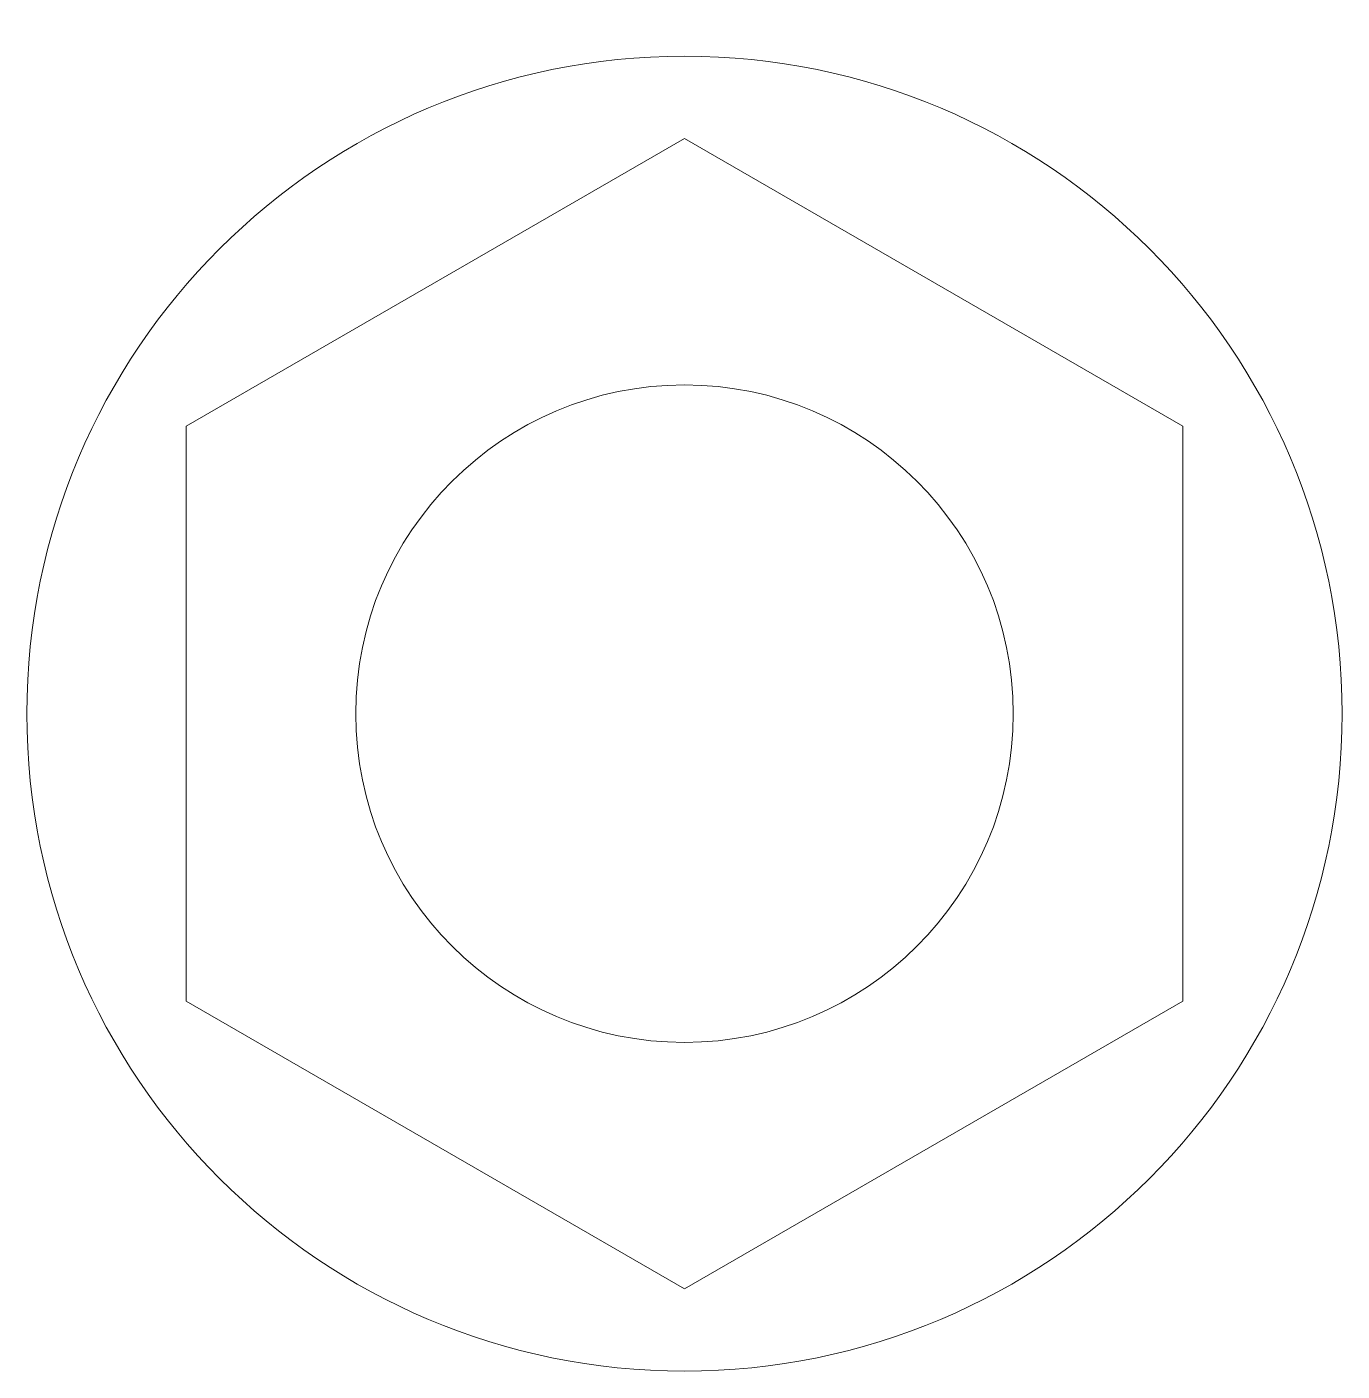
# Model space of a CAD drawing. Header units: metres. Extents: x -12 to 12, y -12 to 12.5.
import ezdxf

# ---------------------------------------------------------------- set-up
doc = ezdxf.new("R2010")
doc.units = ezdxf.units.M
doc.layers.add('A-DETL-GENF', color=92, linetype='Continuous', lineweight=18)

# ---------------------------------------------------------------- blocks, each defined once
blk = doc.blocks.new('00 moer a e - M12-712628-00_0 Basismaterialen')
at = {"layer": 'A-DETL-GENF'}
for p, q in [((0, 10.5), (-9.093, 5.25)), ((0, 10.5), (-9.093, 5.25)), ((9.093, 5.25), (0, 10.5)), ((9.093, 5.25), (0, 10.5)), ((-9.093, 5.25), (-9.093, -5.25)), ((-9.093, 5.25), (-9.093, -5.25)), ((9.093, -5.25), (9.093, 5.25)), ((9.093, -5.25), (9.093, 5.25)), ((-9.093, -5.25), (0, -10.5)), ((-9.093, -5.25), (0, -10.5)), ((0, -10.5), (9.093, -5.25)), ((0, -10.5), (9.093, -5.25))]:
    blk.add_line(p, q, dxfattribs=at)
blk.add_circle((0, 0), 6, dxfattribs=at)
for start, end in [(360, 180), (180, 360)]:
    blk.add_arc((0, 0), 12, start, end, dxfattribs=at)

msp = doc.modelspace()

# ---------------------------------------------------------------- block references
msp.add_blockref('00 moer a e - M12-712628-00_0 Basismaterialen', (0, 0))

doc.saveas('drawing.dxf')
